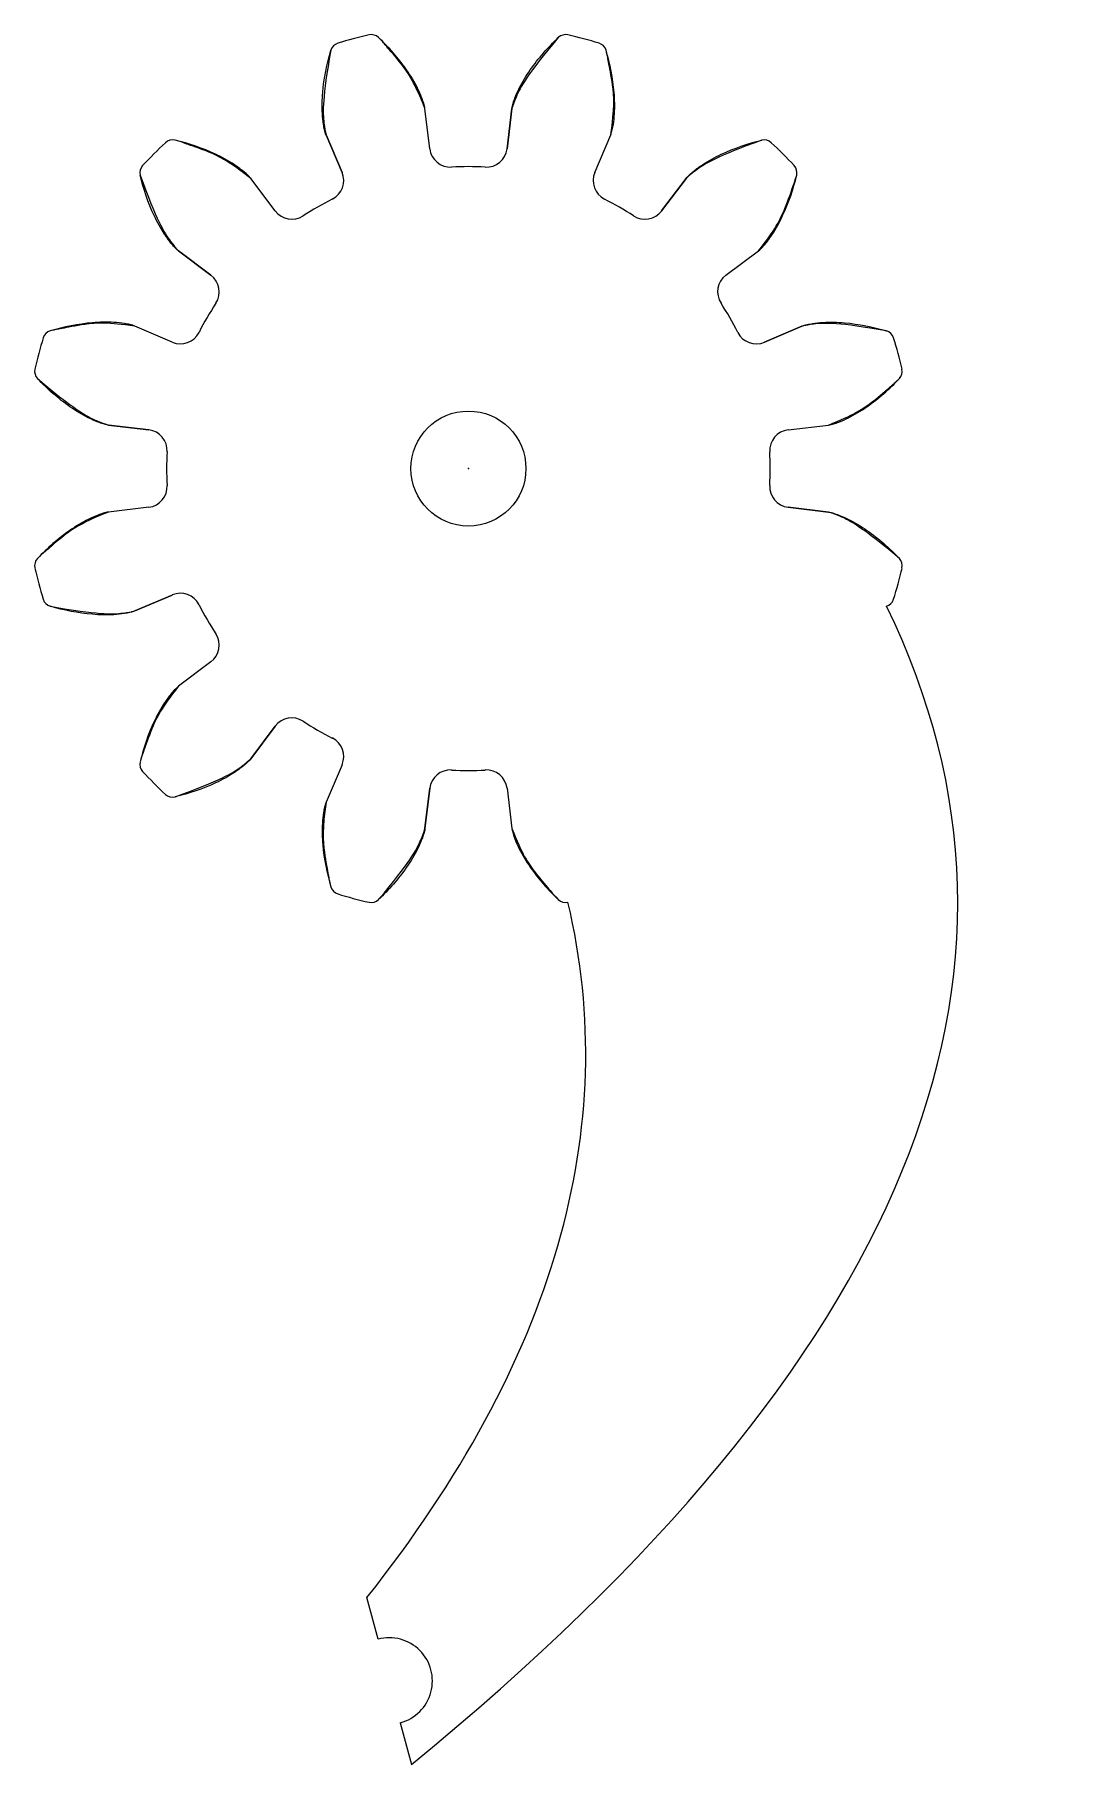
# Model space of a CAD drawing. Header units: inches. Extents: x -0.59 to 0.82, y -1.77 to 0.59.
import ezdxf

# ---------------------------------------------------------------- set-up
doc = ezdxf.new("R2010")
doc.units = ezdxf.units.IN
doc.header["$MEASUREMENT"] = 0
doc.header["$PDSIZE"] = -1

msp = doc.modelspace()

# ---------------------------------------------------------------- linework, layer by layer
at = {"color": 7, "linetype": 'Continuous'}
for p, q in [((-0.0528, 0.4374), (-0.0595, 0.4926)), ((0.0595, 0.4926), (0.0528, 0.4374)), ((-0.1948, 0.4564), (-0.173, 0.4052)), ((0.173, 0.4052), (0.1948, 0.4564)), ((-0.2644, 0.3524), (-0.2978, 0.3969)), ((0.2978, 0.3969), (0.2644, 0.3524)), ((-0.3969, 0.2978), (-0.3524, 0.2644)), ((0.3524, 0.2644), (0.3969, 0.2978)), ((-0.4052, 0.173), (-0.4564, 0.1948)), ((0.4564, 0.1948), (0.4052, 0.173)), ((-0.4926, 0.0595), (-0.4374, 0.0528)), ((0.4374, 0.0528), (0.4926, 0.0595)), ((-0.4374, -0.0528), (-0.4926, -0.0595)), ((0.4926, -0.0595), (0.4374, -0.0528)), ((-0.4564, -0.1948), (-0.4052, -0.173)), ((-0.3524, -0.2644), (-0.3969, -0.2978)), ((-0.2978, -0.3969), (-0.2644, -0.3524)), ((-0.173, -0.4052), (-0.1948, -0.4564)), ((-0.0595, -0.4926), (-0.0528, -0.4374)), ((0.0528, -0.4374), (0.0595, -0.4926))]:
    msp.add_line(p, q, dxfattribs=at)
at = {"color": 7, "linetype": 'Continuous', "lineweight": 25}
for p, q in [((-0.0528, 0.4374), (-0.0595, 0.4926)), ((0.0528, 0.4374), (0.0595, 0.4926)), ((-0.173, 0.4052), (-0.1948, 0.4564)), ((0.173, 0.4052), (0.1948, 0.4564)), ((-0.2644, 0.3524), (-0.2978, 0.3969)), ((0.2644, 0.3524), (0.2978, 0.3969)), ((-0.3524, 0.2644), (-0.3969, 0.2978)), ((0.3524, 0.2644), (0.3969, 0.2978)), ((-0.4052, 0.173), (-0.4564, 0.1948)), ((0.4052, 0.173), (0.4564, 0.1948)), ((-0.4374, 0.0528), (-0.4926, 0.0595)), ((0.4374, 0.0528), (0.4926, 0.0595)), ((-0.4374, -0.0528), (-0.4926, -0.0595)), ((0.4374, -0.0528), (0.4926, -0.0595)), ((-0.4052, -0.173), (-0.4564, -0.1948)), ((-0.3524, -0.2644), (-0.3969, -0.2978)), ((-0.2644, -0.3524), (-0.2978, -0.3969)), ((-0.173, -0.4052), (-0.1948, -0.4564)), ((-0.0528, -0.4374), (-0.0595, -0.4926)), ((0.0528, -0.4374), (0.0595, -0.4926)), ((0.136, -0.5933), (0.1362, -0.5933)), ((-0.1236, -1.6015), (-0.1388, -1.5444)), ((-0.0932, -1.7156), (-0.078, -1.7727))]:
    msp.add_line(p, q, dxfattribs=at)
msp.add_circle((0, 0), 0.0787, dxfattribs=at)
at = {"color": 7, "linetype": 'Continuous'}
for centre, radius, start, end in [((0, 0), 0.6087, 102.9128, 107.0872), ((-0.1328, 0.5794), 0.0142, 46.3062, 102.9128), ((0.1328, 0.5794), 0.0142, 77.0872, 133.6938), ((0, 0), 0.6087, 72.9128, 77.0872), ((-0.1747, 0.5682), 0.0142, 107.0872, 163.6938), ((0.1747, 0.5682), 0.0142, 16.3062, 72.9128), ((-0.4048, 0.4354), 0.0142, 76.3062, 132.9128), ((0.4048, 0.4354), 0.0142, 47.0872, 103.6938), ((0, 0), 0.6087, 132.9128, 137.0872), ((-0.0246, 0.4408), 0.0285, 186.8835, 273.1879), ((0.0246, 0.4408), 0.0285, 266.8121, 353.1165), ((0, 0), 0.6087, 42.9128, 47.0872), ((-0.4354, 0.4048), 0.0142, 137.0872, 193.6938), ((-0.1991, 0.394), 0.0285, 296.8121, 23.1165), ((0, 0), 0.413, 86.8121, 93.1879), ((0.1991, 0.394), 0.0285, 156.8835, 243.1879), ((0.4354, 0.4048), 0.0142, 346.3062, 42.9128), ((0, 0), 0.413, 116.8121, 123.1879), ((0, 0), 0.413, 56.8121, 63.1879), ((-0.2417, 0.3695), 0.0285, 216.8835, 303.1879), ((0.2417, 0.3695), 0.0285, 236.8121, 323.1165), ((-0.3695, 0.2417), 0.0285, 326.8121, 53.1165), ((0.3695, 0.2417), 0.0285, 126.8835, 213.1879), ((0, 0), 0.413, 146.8121, 153.1879), ((0, 0), 0.413, 26.8121, 33.1879), ((0, 0), 0.6087, 162.9128, 167.0872), ((-0.5682, 0.1747), 0.0142, 106.3062, 162.9128), ((-0.394, 0.1991), 0.0285, 246.8835, 333.1879), ((0.394, 0.1991), 0.0285, 206.8121, 293.1165), ((0.5682, 0.1747), 0.0142, 17.0872, 73.6938), ((0, 0), 0.6087, 12.9128, 17.0872), ((-0.5794, 0.1328), 0.0142, 167.0872, 223.6938), ((0.5794, 0.1328), 0.0142, 316.3062, 12.9128), ((-0.4408, 0.0246), 0.0285, 356.8121, 83.1165), ((0.4408, 0.0246), 0.0285, 96.8835, 183.1879), ((0, 0), 0.413, 176.8121, 183.1879), ((0, 0), 0.413, 356.8121, 3.1879), ((-0.4408, -0.0246), 0.0285, 276.8835, 3.1879), ((0.4408, -0.0246), 0.0285, 176.8121, 263.1165), ((-0.5794, -0.1328), 0.0142, 136.3062, 192.9128), ((0, 0), 0.6087, 192.9128, 197.0872), ((0, 0), 0.6087, 342.9128, 347.0872), ((0.5794, -0.1328), 0.0142, 347.0872, 43.6938), ((-0.5682, -0.1747), 0.0142, 197.0872, 253.6938), ((-0.394, -0.1991), 0.0285, 26.8121, 113.1165), ((0, 0), 0.413, 206.8121, 213.1879), ((0.5682, -0.1747), 0.0142, 286.3062, 342.9128), ((-0.3695, -0.2417), 0.0285, 306.8835, 33.1879), ((-0.2417, -0.3695), 0.0285, 56.8121, 143.1165), ((0, 0), 0.413, 236.8121, 243.1879), ((-0.1991, -0.394), 0.0285, 336.8835, 63.1879), ((-0.4354, -0.4048), 0.0142, 166.3062, 222.9128), ((0, 0), 0.6087, 222.9128, 227.0872), ((-0.0246, -0.4408), 0.0285, 86.8121, 173.1165), ((0, 0), 0.413, 266.8121, 273.1879), ((0.0246, -0.4408), 0.0285, 6.8835, 93.1879), ((-0.4048, -0.4354), 0.0142, 227.0872, 283.6938), ((-0.1747, -0.5682), 0.0142, 196.3062, 252.9128), ((0, 0), 0.6087, 252.9128, 257.0872), ((-0.1328, -0.5794), 0.0142, 257.0872, 313.6938), ((0.1328, -0.5794), 0.0142, 226.3062, 282.9128)]:
    msp.add_arc(centre, radius, start, end, dxfattribs=at)
at = {"color": 7, "linetype": 'Continuous', "lineweight": 25}
for centre, radius, start, end in [((0, 0), 0.6087, 102.9128, 107.0872), ((-0.1328, 0.5794), 0.0142, 46.3062, 102.9128), ((0.1328, 0.5794), 0.0142, 77.0872, 133.6938), ((0, 0), 0.6087, 72.9128, 77.0872), ((-0.1747, 0.5682), 0.0142, 107.0872, 163.6938), ((0.1747, 0.5682), 0.0142, 16.3062, 72.9128), ((-0.4048, 0.4354), 0.0142, 76.3062, 132.9128), ((0.4048, 0.4354), 0.0142, 47.0872, 103.6938), ((0, 0), 0.6087, 132.9128, 137.0872), ((-0.0246, 0.4408), 0.0285, 186.8835, 273.1879), ((0.0246, 0.4408), 0.0285, 266.8121, 353.1165), ((0, 0), 0.6087, 42.9128, 47.0872), ((-0.4354, 0.4048), 0.0142, 137.0872, 193.6938), ((-0.1991, 0.394), 0.0285, 296.8121, 23.1165), ((0, 0), 0.413, 86.8121, 93.1879), ((0.1991, 0.394), 0.0285, 156.8835, 243.1879), ((0.4354, 0.4048), 0.0142, 346.3062, 42.9128), ((0, 0), 0.413, 116.8121, 123.1879), ((0, 0), 0.413, 56.8121, 63.1879), ((-0.2417, 0.3695), 0.0285, 216.8835, 303.1879), ((0.2417, 0.3695), 0.0285, 236.8121, 323.1165), ((-0.3695, 0.2417), 0.0285, 326.8121, 53.1165), ((0.3695, 0.2417), 0.0285, 126.8835, 213.1879), ((0, 0), 0.413, 146.8121, 153.1879), ((0, 0), 0.413, 26.8121, 33.1879), ((0, 0), 0.6087, 162.9128, 167.0872), ((-0.5682, 0.1747), 0.0142, 106.3062, 162.9128), ((-0.394, 0.1991), 0.0285, 246.8835, 333.1879), ((0.394, 0.1991), 0.0285, 206.8121, 293.1165), ((0.5682, 0.1747), 0.0142, 17.0872, 73.6938), ((0, 0), 0.6087, 12.9128, 17.0872), ((-0.5794, 0.1328), 0.0142, 167.0872, 223.6938), ((0.5794, 0.1328), 0.0142, 316.3062, 12.9128), ((-0.4408, 0.0246), 0.0285, 356.8121, 83.1165), ((0.4408, 0.0246), 0.0285, 96.8835, 183.1879), ((0, 0), 0.413, 176.8121, 183.1879), ((0, 0), 0.413, 356.8121, 3.1879), ((-0.4408, -0.0246), 0.0285, 276.8835, 3.1879), ((0.4408, -0.0246), 0.0285, 176.8121, 263.1165), ((-0.5794, -0.1328), 0.0142, 136.3062, 192.9128), ((0, 0), 0.6087, 192.9128, 197.0872), ((0, 0), 0.6087, 342.9128, 347.0872), ((0.5794, -0.1328), 0.0142, 347.0872, 43.6938), ((-0.5682, -0.1747), 0.0142, 197.0872, 253.6938), ((-0.394, -0.1991), 0.0285, 26.8121, 113.1165), ((0, 0), 0.413, 206.8121, 213.1879), ((0.5682, -0.1747), 0.0142, 286.3062, 342.9128), ((-0.3695, -0.2417), 0.0285, 306.8835, 33.1879), ((-0.2417, -0.3695), 0.0285, 56.8121, 143.1165), ((0, 0), 0.413, 236.8121, 243.1879), ((-0.1991, -0.394), 0.0285, 336.8835, 63.1879), ((-0.4354, -0.4048), 0.0142, 166.3062, 222.9128), ((0, 0), 0.6087, 222.9128, 227.0872), ((-0.0246, -0.4408), 0.0285, 86.8121, 173.1165), ((0, 0), 0.413, 266.8121, 273.1879), ((0.0246, -0.4408), 0.0285, 6.8835, 93.1879), ((-0.4048, -0.4354), 0.0142, 227.0872, 283.6938), ((-0.1747, -0.5682), 0.0142, 196.3062, 252.9128), ((0, 0), 0.6087, 252.9128, 257.0872), ((-0.1328, -0.5794), 0.0142, 257.0872, 313.6938), ((0.1328, -0.5794), 0.0142, 226.3062, 282.9128), ((-0.1084, -1.6585), 0.0591, 284.909, 104.909)]:
    msp.add_arc(centre, radius, start, end, dxfattribs=at)
for points in [[(-0.1948, 0.4564), (-0.1957, 0.4586), (-0.1963, 0.461), (-0.1975, 0.4658), (-0.1979, 0.4682), (-0.1991, 0.4754), (-0.1996, 0.4803), (-0.2005, 0.495), (-0.2002, 0.5048), (-0.1978, 0.5341), (-0.1938, 0.5534), (-0.1883, 0.5722)], [(-0.0595, 0.4926), (-0.0598, 0.4951), (-0.0605, 0.4974), (-0.0619, 0.5021), (-0.0627, 0.5044), (-0.0653, 0.5113), (-0.0673, 0.5158), (-0.0739, 0.5289), (-0.079, 0.5373), (-0.0958, 0.5614), (-0.1089, 0.5762), (-0.123, 0.5897)], [(0.0595, 0.4926), (0.0598, 0.4951), (0.0605, 0.4974), (0.0619, 0.5021), (0.0627, 0.5044), (0.0653, 0.5113), (0.0673, 0.5158), (0.0739, 0.5289), (0.079, 0.5373), (0.0958, 0.5614), (0.1089, 0.5762), (0.123, 0.5897)], [(0.1948, 0.4564), (0.1957, 0.4586), (0.1963, 0.461), (0.1975, 0.4658), (0.1979, 0.4682), (0.1991, 0.4754), (0.1996, 0.4803), (0.2005, 0.495), (0.2002, 0.5048), (0.1978, 0.5341), (0.1938, 0.5534), (0.1883, 0.5722)], [(-0.2978, 0.3969), (-0.2993, 0.3988), (-0.3011, 0.4005), (-0.3047, 0.4039), (-0.3065, 0.4055), (-0.3122, 0.4101), (-0.3162, 0.413), (-0.3285, 0.4211), (-0.3371, 0.4258), (-0.3637, 0.4383), (-0.3824, 0.4446), (-0.4014, 0.4492)], [(0.2978, 0.3969), (0.2993, 0.3988), (0.3011, 0.4005), (0.3047, 0.4039), (0.3065, 0.4055), (0.3122, 0.4101), (0.3162, 0.413), (0.3285, 0.4211), (0.3371, 0.4258), (0.3637, 0.4383), (0.3824, 0.4446), (0.4014, 0.4492)], [(-0.3969, 0.2978), (-0.3988, 0.2993), (-0.4005, 0.3011), (-0.4039, 0.3047), (-0.4055, 0.3065), (-0.4101, 0.3122), (-0.413, 0.3162), (-0.4211, 0.3285), (-0.4258, 0.3371), (-0.4383, 0.3637), (-0.4446, 0.3824), (-0.4492, 0.4014)], [(0.3969, 0.2978), (0.3988, 0.2993), (0.4005, 0.3011), (0.4039, 0.3047), (0.4055, 0.3065), (0.4101, 0.3122), (0.413, 0.3162), (0.4211, 0.3285), (0.4258, 0.3371), (0.4383, 0.3637), (0.4446, 0.3824), (0.4492, 0.4014)], [(-0.4564, 0.1948), (-0.4586, 0.1957), (-0.461, 0.1963), (-0.4658, 0.1975), (-0.4682, 0.1979), (-0.4754, 0.1991), (-0.4803, 0.1996), (-0.495, 0.2005), (-0.5048, 0.2002), (-0.5341, 0.1978), (-0.5534, 0.1938), (-0.5722, 0.1883)], [(0.4564, 0.1948), (0.4586, 0.1957), (0.461, 0.1963), (0.4658, 0.1975), (0.4682, 0.1979), (0.4754, 0.1991), (0.4803, 0.1996), (0.495, 0.2005), (0.5048, 0.2002), (0.5341, 0.1978), (0.5534, 0.1938), (0.5722, 0.1883)], [(-0.4926, 0.0595), (-0.4951, 0.0598), (-0.4974, 0.0605), (-0.5021, 0.0619), (-0.5044, 0.0627), (-0.5113, 0.0653), (-0.5158, 0.0673), (-0.5289, 0.0739), (-0.5373, 0.079), (-0.5614, 0.0958), (-0.5762, 0.1089), (-0.5897, 0.123)], [(0.4926, 0.0595), (0.4951, 0.0598), (0.4974, 0.0605), (0.5021, 0.0619), (0.5044, 0.0627), (0.5113, 0.0653), (0.5158, 0.0673), (0.5289, 0.0739), (0.5373, 0.079), (0.5614, 0.0958), (0.5762, 0.1089), (0.5897, 0.123)], [(-0.4926, -0.0595), (-0.4951, -0.0598), (-0.4974, -0.0605), (-0.5021, -0.0619), (-0.5044, -0.0627), (-0.5113, -0.0653), (-0.5158, -0.0673), (-0.5289, -0.0739), (-0.5373, -0.079), (-0.5614, -0.0958), (-0.5762, -0.1089), (-0.5897, -0.123)], [(0.4926, -0.0595), (0.4951, -0.0598), (0.4974, -0.0605), (0.5021, -0.0619), (0.5044, -0.0627), (0.5113, -0.0653), (0.5158, -0.0673), (0.5289, -0.0739), (0.5373, -0.079), (0.5614, -0.0958), (0.5762, -0.1089), (0.5897, -0.123)], [(-0.4564, -0.1948), (-0.4586, -0.1957), (-0.461, -0.1963), (-0.4658, -0.1975), (-0.4682, -0.1979), (-0.4754, -0.1991), (-0.4803, -0.1996), (-0.495, -0.2005), (-0.5048, -0.2002), (-0.5341, -0.1978), (-0.5534, -0.1938), (-0.5722, -0.1883)], [(-0.3969, -0.2978), (-0.3988, -0.2993), (-0.4005, -0.3011), (-0.4039, -0.3047), (-0.4055, -0.3065), (-0.4101, -0.3122), (-0.413, -0.3162), (-0.4211, -0.3285), (-0.4258, -0.3371), (-0.4383, -0.3637), (-0.4446, -0.3824), (-0.4492, -0.4014)], [(-0.2978, -0.3969), (-0.2993, -0.3988), (-0.3011, -0.4005), (-0.3047, -0.4039), (-0.3065, -0.4055), (-0.3122, -0.4101), (-0.3162, -0.413), (-0.3285, -0.4211), (-0.3371, -0.4258), (-0.3637, -0.4383), (-0.3824, -0.4446), (-0.4014, -0.4492)], [(-0.1948, -0.4564), (-0.1957, -0.4586), (-0.1963, -0.461), (-0.1975, -0.4658), (-0.1979, -0.4682), (-0.1991, -0.4754), (-0.1996, -0.4803), (-0.2005, -0.495), (-0.2002, -0.5048), (-0.1978, -0.5341), (-0.1938, -0.5534), (-0.1883, -0.5722)], [(-0.0595, -0.4926), (-0.0598, -0.4951), (-0.0605, -0.4974), (-0.0619, -0.5021), (-0.0627, -0.5044), (-0.0653, -0.5113), (-0.0673, -0.5158), (-0.0739, -0.5289), (-0.079, -0.5373), (-0.0958, -0.5614), (-0.1089, -0.5762), (-0.123, -0.5897)], [(0.0595, -0.4926), (0.0598, -0.4951), (0.0605, -0.4974), (0.0619, -0.5021), (0.0627, -0.5044), (0.0653, -0.5113), (0.0673, -0.5158), (0.0739, -0.5289), (0.079, -0.5373), (0.0958, -0.5614), (0.1089, -0.5762), (0.123, -0.5897)]]:
    msp.add_open_spline(points, degree=3, knots=[0, 0, 0, 0, 0.0625, 0.0625, 0.125, 0.125, 0.25, 0.25, 0.5, 0.5, 1, 1, 1, 1], dxfattribs=at)
at = {"color": 7, "linetype": 'Continuous'}
for points, knots in [([(-0.1883, 0.5722), (-0.1999, 0.5075), (-0.1994, 0.4786), (-0.1948, 0.4564), (-0.1966, 0.4637), (-0.1948, 0.4564)], [0, 0, 0, 0, 0.559884, 0.80652, 1, 1, 1, 1]), ([(-0.0595, 0.4926), (-0.073, 0.5268), (-0.0887, 0.5511), (-0.123, 0.5897), (-0.1111, 0.5773), (-0.123, 0.5897)], [0, 0, 0, 0, 0.312924, 0.559643, 1, 1, 1, 1]), ([(0.123, 0.5897), (0.0807, 0.5395), (0.0667, 0.5142), (0.0595, 0.4926), (0.0616, 0.4999), (0.0595, 0.4926)], [0, 0, 0, 0, 0.559884, 0.80652, 1, 1, 1, 1]), ([(0.1948, 0.4564), (0.2002, 0.4927), (0.1987, 0.5216), (0.1883, 0.5722), (0.1924, 0.5555), (0.1883, 0.5722)], [0, 0, 0, 0, 0.312924, 0.559643, 1, 1, 1, 1]), ([(-0.2978, 0.3969), (-0.3266, 0.4197), (-0.3524, 0.4329), (-0.4014, 0.4492), (-0.3848, 0.4444), (-0.4014, 0.4492)], [0, 0, 0, 0, 0.312925, 0.559643, 1, 1, 1, 1]), ([(0.4014, 0.4492), (0.3396, 0.4269), (0.3148, 0.4119), (0.2978, 0.3969), (0.3033, 0.4021), (0.2978, 0.3969)], [0, 0, 0, 0, 0.559884, 0.80652, 1, 1, 1, 1]), ([(-0.4492, 0.4014), (-0.4269, 0.3396), (-0.4119, 0.3148), (-0.3969, 0.2978), (-0.4021, 0.3033), (-0.3969, 0.2978)], [0, 0, 0, 0, 0.559884, 0.80652, 1, 1, 1, 1]), ([(0.3969, 0.2978), (0.4197, 0.3266), (0.4329, 0.3524), (0.4492, 0.4014), (0.4444, 0.3848), (0.4492, 0.4014)], [0, 0, 0, 0, 0.312924, 0.559643, 1, 1, 1, 1]), ([(-0.4564, 0.1948), (-0.4927, 0.2002), (-0.5216, 0.1987), (-0.5722, 0.1883), (-0.5555, 0.1924), (-0.5722, 0.1883)], [0, 0, 0, 0, 0.312925, 0.559644, 1, 1, 1, 1]), ([(0.5722, 0.1883), (0.5075, 0.1999), (0.4786, 0.1994), (0.4564, 0.1948), (0.4637, 0.1966), (0.4564, 0.1948)], [0, 0, 0, 0, 0.559884, 0.80652, 1, 1, 1, 1]), ([(-0.5897, 0.123), (-0.5395, 0.0807), (-0.5142, 0.0667), (-0.4926, 0.0595), (-0.4999, 0.0616), (-0.4926, 0.0595)], [0, 0, 0, 0, 0.559884, 0.80652, 1, 1, 1, 1]), ([(0.4926, 0.0595), (0.5268, 0.073), (0.5511, 0.0887), (0.5897, 0.123), (0.5773, 0.1111), (0.5897, 0.123)], [0, 0, 0, 0, 0.312925, 0.559644, 1, 1, 1, 1]), ([(-0.4926, -0.0595), (-0.5268, -0.073), (-0.5511, -0.0887), (-0.5897, -0.123), (-0.5773, -0.1111), (-0.5897, -0.123)], [0, 0, 0, 0, 0.312925, 0.559644, 1, 1, 1, 1]), ([(0.5897, -0.123), (0.5395, -0.0807), (0.5142, -0.0667), (0.4926, -0.0595), (0.4999, -0.0616), (0.4926, -0.0595)], [0, 0, 0, 0, 0.559884, 0.80652, 1, 1, 1, 1]), ([(-0.5722, -0.1883), (-0.5075, -0.1999), (-0.4786, -0.1994), (-0.4564, -0.1948), (-0.4637, -0.1966), (-0.4564, -0.1948)], [0, 0, 0, 0, 0.5598837, 0.8065196, 1, 1, 1, 1]), ([(-0.3969, -0.2978), (-0.4197, -0.3266), (-0.4329, -0.3524), (-0.4492, -0.4014), (-0.4444, -0.3848), (-0.4492, -0.4014)], [0, 0, 0, 0, 0.312924, 0.559643, 1, 1, 1, 1]), ([(-0.4014, -0.4492), (-0.3396, -0.4269), (-0.3148, -0.4119), (-0.2978, -0.3969), (-0.3033, -0.4021), (-0.2978, -0.3969)], [0, 0, 0, 0, 0.559884, 0.80652, 1, 1, 1, 1]), ([(-0.1948, -0.4564), (-0.2002, -0.4927), (-0.1987, -0.5216), (-0.1883, -0.5722), (-0.1924, -0.5555), (-0.1883, -0.5722)], [0, 0, 0, 0, 0.312924, 0.559643, 1, 1, 1, 1]), ([(-0.123, -0.5897), (-0.0807, -0.5395), (-0.0667, -0.5142), (-0.0595, -0.4926), (-0.0616, -0.4999), (-0.0595, -0.4926)], [0, 0, 0, 0, 0.559884, 0.80652, 1, 1, 1, 1]), ([(0.0595, -0.4926), (0.073, -0.5268), (0.0887, -0.5511), (0.123, -0.5897), (0.1111, -0.5773), (0.123, -0.5897)], [0, 0, 0, 0, 0.312924, 0.559643, 1, 1, 1, 1])]:
    msp.add_open_spline(points, degree=3, knots=knots, dxfattribs=at)
at = {"color": 7, "linetype": 'Continuous', "lineweight": 25}
for points in [[(-0.078, -1.7727), (0.6001, -1.2195), (0.8169, -0.6914), (0.5722, -0.1883)], [(-0.1388, -1.5444), (0.1176, -1.22), (0.2093, -0.9029), (0.1362, -0.5933)]]:
    msp.add_open_spline(points, degree=3, dxfattribs=at)
at = {"color": 7, "linetype": 'Continuous'}
msp.add_point((0, 0), dxfattribs=at)

doc.saveas('drawing.dxf')
